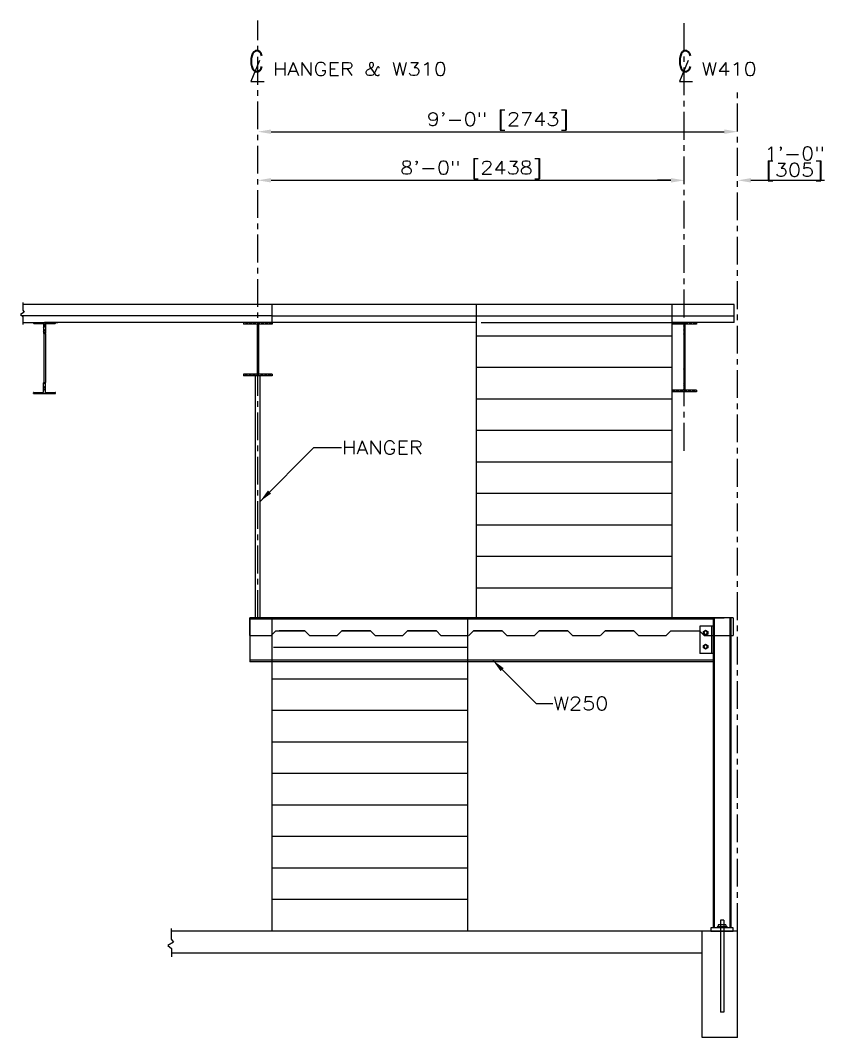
# Model space of a CAD drawing. Header units: inches. Extents: x -229 to 9761, y -1201 to 3580.
# Drawn here: x -229.3 to -48.2, y 399 to 628 of the extents above; entities that cross this region are included whole.
import ezdxf

# ---------------------------------------------------------------- set-up
doc = ezdxf.new("R2010")
doc.units = ezdxf.units.IN
doc.header["$MEASUREMENT"] = 0
doc.linetypes.add('CENTER', pattern=[2, 1.25, -0.25, 0.25, -0.25])
doc.layers.get('DEFPOINTS').update_dxf_attribs({"linetype": 'CONTINUOUS'})
for name, color, linetype in [('Arch_Section_Truss', 45, 'CONTINUOUS'), ('C-241-1', 241, 'CONTINUOUS'), ('CENTER', 1, 'CENTER'), ('LAYER131A', 131, 'CONTINUOUS'), ('Section_Hanger', 150, 'CONTINUOUS'), ('Struc_Section_BP', 135, 'CONTINUOUS'), ('Struc_Section_Conc', 71, 'CONTINUOUS'), ('Struc_Section_Dim', 5, 'CONTINUOUS'), ('Struc_Section_MachineBolt', 133, 'CONTINUOUS'), ('Struc_Section_Stair', 131, 'CONTINUOUS'), ('Struc_Section_Steel', 11, 'CONTINUOUS'), ('Structural_SteelBeam', 22, 'CONTINUOUS'), ('TEXT', 4, 'CONTINUOUS')]:
    doc.layers.add(name, color=color, linetype=linetype)
doc.styles.add('ROMANS', font='ROMANS.SHX', dxfattribs={"width": 0.8})
doc.styles.add('ROMANS-115', font='romans.shx', dxfattribs={"width": 1.15})
doc.dimstyles.new('48-ROMANS-115', dxfattribs={"dimtxt": 3, "dimasz": 3, "dimexe": 3, "dimexo": 3, "dimgap": 0.0625, "dimtad": 1, "dimdec": 4, "dimzin": 1, "dimdsep": 46, "dimlunit": 4, "dimtxsty": 'ROMANS-115', "dimcen": 0.0625, "dimclrd": 256, "dimclre": 256, "dimclrt": 256, "dimadec": 0, "dimazin": 0, "dimtfac": 1, "dimtdec": 4, "dimtofl": 0, "dimtmove": 0, "dimatfit": 0, "dimfxl": 1, "dimfrac": 2, "dimtolj": 1, "dimtzin": 0, "dimarcsym": 0})
doc.dimstyles.new('48-ROMANS-115-BPV', dxfattribs={"dimtxt": 3, "dimasz": 3, "dimexe": 3, "dimexo": 3, "dimgap": 0.0625, "dimtad": 1, "dimdec": 4, "dimzin": 1, "dimdsep": 46, "dimlunit": 4, "dimtxsty": 'ROMANS-115', "dimcen": 0.0625, "dimclrd": 256, "dimclre": 256, "dimclrt": 256, "dimadec": 0, "dimazin": 0, "dimtfac": 1, "dimtdec": 4, "dimtofl": 0, "dimtmove": 0, "dimatfit": 0, "dimfxl": 1, "dimfrac": 2, "dimtolj": 1, "dimtzin": 0, "dimarcsym": 0})
pattern_1 = [(45, (0, 0), (-0.44194174, 0.44194174), []), (45, (0, 0.3125), (-0.44194174, 0.44194174), [])]

# ---------------------------------------------------------------- blocks, each defined once
blk = doc.blocks.new('*D25')
at = {"layer": 'DEFPOINTS', "color": 0, "ltscale": 2}
for p in [(-67.83, 602.95), (-175.83, 601.54), (-67.83, 601.54)]:
    blk.add_point(p, dxfattribs=at)
at = {"layer": 'Struc_Section_Dim', "lineweight": -2, "ltscale": 2}
blk.add_line((-172.83, 602.95), (-70.83, 602.95), dxfattribs=at)
at = {"layer": 'Struc_Section_Dim', "ltscale": 2}
for points in [[(-172.83, 603.45), (-172.83, 602.45), (-175.83, 602.95)], [(-70.83, 603.45), (-70.83, 602.45), (-67.83, 602.95)]]:
    blk.add_solid(points, dxfattribs=at)
at = {"layer": 'Struc_Section_Dim', "ltscale": 2, "insert": (-121.83, 605.29), "char_height": 3, "attachment_point": 5, "style": 'ROMANS-115'}
blk.add_mtext('\\A1;9\'-0" [2743]', dxfattribs=at)
blk = doc.blocks.new('*D26')
at = {"layer": 'DEFPOINTS', "color": 0, "ltscale": 2}
for p in [(-175.83, 592.31), (-79.83, 592.31), (-79.83, 592)]:
    blk.add_point(p, dxfattribs=at)
at = {"layer": 'Struc_Section_Dim', "lineweight": -2, "ltscale": 2}
blk.add_line((-172.83, 592), (-82.83, 592), dxfattribs=at)
at = {"layer": 'Struc_Section_Dim', "ltscale": 2}
for points in [[(-172.83, 592.5), (-172.83, 591.5), (-175.83, 592)], [(-82.83, 592.5), (-82.83, 591.5), (-79.83, 592)]]:
    blk.add_solid(points, dxfattribs=at)
at = {"layer": 'Struc_Section_Dim', "ltscale": 2, "insert": (-127.83, 594.35), "char_height": 3, "attachment_point": 5, "style": 'ROMANS-115'}
blk.add_mtext('\\A1;8\'-0" [2438]', dxfattribs=at)
blk = doc.blocks.new('*D27')
at = {"layer": 'DEFPOINTS', "color": 0, "ltscale": 2}
for p in [(-79.83, 592), (-67.83, 592), (-67.83, 592)]:
    blk.add_point(p, dxfattribs=at)
at = {"layer": 'Struc_Section_Dim', "lineweight": -2, "ltscale": 2}
for p, q in [((-82.83, 592), (-85.83, 592)), ((-64.83, 592), (-48.24, 592))]:
    blk.add_line(p, q, dxfattribs=at)
at = {"layer": 'Struc_Section_Dim', "ltscale": 2}
for points in [[(-82.83, 592.5), (-82.83, 591.5), (-79.83, 592)], [(-64.83, 592.5), (-64.83, 591.5), (-67.83, 592)]]:
    blk.add_solid(points, dxfattribs=at)
at = {"layer": 'Struc_Section_Dim', "ltscale": 2, "char_height": 3, "attachment_point": 5, "style": 'ROMANS-115'}
for s, insert in [('\\A1;1\'-0"', (-55.03, 598.05)), ('\\A1;[305]', (-55.03, 593.85))]:
    blk.add_mtext(s, dxfattribs=dict(at, insert=insert))
blk = doc.blocks.new('CLMARK')
at = {"layer": 'TEXT'}
for p, q in [((1.52, 4.57), (-3.55, -7.61)), ((-3.55, -7.61), (4.06, -7.61))]:
    blk.add_line(p, q, dxfattribs=at)
at = {"layer": 'TEXT', "style": 'ROMANS', "width": 0.8}
blk.add_text('C', height=12, dxfattribs=at).set_placement((-4.59, -1.9))
blk = doc.blocks.new('outstandingconn1')
at = {"layer": 'Struc_Section_MachineBolt', "ltscale": 2}
for points in [[(1.2, 4.36), (1.69, 4.08), (2.18, 4.36), (2.18, 4.92), (1.69, 5.2), (1.2, 4.92)], [(1.2, 1.22), (1.69, 0.94), (2.18, 1.22), (2.18, 1.78), (1.69, 2.06), (1.2, 1.78)]]:
    blk.add_lwpolyline(points, close=True, dxfattribs=at)
for centre in [(1.69, 4.64), (1.69, 1.5)]:
    blk.add_circle(centre, 0.375, dxfattribs=at)
at = {"layer": 'Struc_Section_Steel', "color": 131, "ltscale": 2}
for p, q in [((0, 6.14), (3, 6.14)), ((0, 6.14), (0, 0)), ((0.38, 6.14), (0.38, 0)), ((3, 6.14), (3, 0)), ((0, 0), (3, 0))]:
    blk.add_line(p, q, dxfattribs=at)

msp = doc.modelspace()

# ---------------------------------------------------------------- hatches: boundary and pattern name
at = {"layer": 'Arch_Section_Truss'}
h = msp.add_hatch(dxfattribs=at)
h.set_pattern_fill('STEEL', color=256, scale=8, style=0)
h.set_pattern_definition([(45, (-6155.5788, -342.3224), (-0.70710678, 0.70710678), []), (45, (-6155.5788, -341.8224), (-0.70710678, 0.70710678), [])])
h.paths.add_polyline_path([(-224.082373, 557.652184, 0.4142135624), (-223.957373, 557.527184), (-223.707373, 557.527184, 0.4142135624), (-223.582373, 557.652184), (-223.582373, 559.777184), (-221.457373, 559.777184, 0.4142135624), (-221.332373, 559.902184), (-221.332373, 560.027184), (-226.332373, 560.027184), (-226.332373, 559.902184, 0.4142135624), (-226.207373, 559.777184), (-224.082373, 559.777184)])
h.paths.add_polyline_path([(-224.082373, 544.277184), (-226.207373, 544.277184, 0.4142135624), (-226.332373, 544.152184), (-226.332373, 544.027184), (-221.332373, 544.027184), (-221.332373, 544.152184, 0.4142135624), (-221.457373, 544.277184), (-223.582373, 544.277184), (-223.582373, 546.402184, 0.4142135624), (-223.707373, 546.527184), (-223.957373, 546.527184, 0.4142135624), (-224.082373, 546.402184)])
at = {"layer": 'Structural_SteelBeam'}
h = msp.add_hatch(dxfattribs=at)
h.set_pattern_fill('STEEL', color=256, scale=5, style=0)
h.set_pattern_definition(pattern_1)
h.paths.add_polyline_path([(-175.832373, 560.027184), (-179.082373, 560.027184), (-179.082373, 559.652184), (-175.957373, 559.652184), (-175.957373, 548.402184), (-179.082373, 548.402184), (-179.082373, 548.027184), (-175.832373, 548.027184)])
h.paths.add_polyline_path([(-172.582373, 560.027184), (-175.832373, 560.027184), (-175.832373, 548.027184), (-172.582373, 548.027184), (-172.582373, 548.402184), (-175.707373, 548.402184), (-175.707373, 559.652184), (-172.582373, 559.652184)])
h = msp.add_hatch(dxfattribs=at)
h.set_pattern_fill('STEEL', color=256, scale=5, style=0)
h.set_pattern_definition(pattern_1)
h.paths.add_polyline_path([(-77.082373, 560.027184), (-79.582373, 560.027184), (-79.582373, 559.652184), (-77.082373, 559.652184)])
h.paths.add_polyline_path([(-79.832373, 560.027184), (-82.582373, 560.027184), (-82.582373, 559.652184), (-79.957373, 559.652184), (-79.957373, 556.937184), (-79.832373, 556.937184)])
h.paths.add_polyline_path([(-79.707373, 556.937184), (-79.832373, 556.937184), (-79.832373, 549.847184), (-79.707373, 549.847184)])
h.paths.add_polyline_path([(-79.832373, 549.847184), (-79.957373, 549.847184), (-79.957373, 544.777184), (-82.582373, 544.777184), (-82.582373, 544.402184), (-79.832373, 544.402184)])
h.paths.add_polyline_path([(-79.707373, 549.847184), (-79.832373, 549.847184), (-79.832373, 544.402184), (-79.582373, 544.402184), (-79.582373, 544.777184), (-79.707373, 544.777184)])
h.paths.add_polyline_path([(-77.082373, 544.777184), (-79.582373, 544.777184), (-79.582373, 544.402184), (-77.082373, 544.402184)])

# ---------------------------------------------------------------- linework, layer by layer
at = {"layer": 'Arch_Section_Truss'}
for p, q in [((-226.332373, 560.027184), (-221.332373, 560.027184)), ((-226.332373, 560.027184), (-226.332373, 559.902184)), ((-226.207373, 559.777184), (-224.082373, 559.777184)), ((-224.082373, 559.777184), (-224.082373, 557.652184)), ((-223.582373, 559.777184), (-221.457373, 559.777184)), ((-223.582373, 559.777184), (-223.582373, 557.652184)), ((-221.332373, 560.027184), (-221.332373, 559.902184)), ((-224.019873, 557.543931), (-224.019873, 546.510437)), ((-224.019873, 557.543931), (-224.019873, 556.402184)), ((-223.957373, 557.527184), (-223.707373, 557.527184)), ((-223.644873, 557.543931), (-223.644873, 546.510437)), ((-223.644873, 557.543931), (-223.644873, 556.402184)), ((-224.082373, 544.277184), (-224.082373, 546.402184)), ((-223.957373, 546.527184), (-223.707373, 546.527184)), ((-223.582373, 544.277184), (-223.582373, 546.402184)), ((-226.332373, 544.027184), (-226.332373, 544.152184)), ((-226.332373, 544.027184), (-221.332373, 544.027184)), ((-226.207373, 544.277184), (-224.082373, 544.277184)), ((-223.582373, 544.277184), (-221.457373, 544.277184)), ((-221.332373, 544.027184), (-221.332373, 544.152184))]:
    msp.add_line(p, q, dxfattribs=at)
for centre, start, end in [((-226.207373, 559.902184), 180, 270), ((-221.457373, 559.902184), 270, 0), ((-223.957373, 557.652184), 180, 270), ((-223.707373, 557.652184), 270, 0), ((-223.957373, 546.402184), 90, 180), ((-223.707373, 546.402184), 0, 90), ((-226.207373, 544.152184), 90, 180), ((-221.457373, 544.152184), 0, 90)]:
    msp.add_arc(centre, 0.125, start, end, dxfattribs=at)
at = {"layer": 'C-241-1'}
for p, q in [((-70.211445, 423.962751), (-72.4533, 423.962751)), ((-72.4533, 423.962751), (-72.4533, 423.777184)), ((-70.211445, 423.777184), (-72.4533, 423.777184)), ((-70.461445, 424.457596), (-72.2033, 424.457596)), ((-72.2033, 424.457596), (-72.2033, 423.962751)), ((-71.708455, 425.498833), (-71.708455, 424.457596)), ((-70.95629, 425.498833), (-71.708455, 425.498833)), ((-70.95629, 425.498833), (-70.95629, 424.457596)), ((-70.461445, 424.457596), (-70.461445, 423.962751)), ((-70.211445, 423.962751), (-70.211445, 423.777184))]:
    msp.add_line(p, q, dxfattribs=at)
at = {"layer": 'C-241-1', "ltscale": 2}
for p, q in [((-71.708455, 424.457596), (-71.708455, 404.777184)), ((-70.95629, 424.457596), (-70.95629, 404.777184)), ((-70.95629, 404.777184), (-71.708455, 404.777184))]:
    msp.add_line(p, q, dxfattribs=at)
at = {"layer": 'CENTER', "ltscale": 5}
for p, q in [((-175.832373, 493.527184), (-175.832373, 628.009391)), ((-79.832373, 531.146719), (-79.832373, 628.009391)), ((-67.832373, 423.027184), (-67.832373, 612.801337))]:
    msp.add_line(p, q, dxfattribs=at)
at = {"layer": 'LAYER131A'}
for p, q in [((-74.832373, 493.527184), (-70.832373, 493.527184)), ((-73.332373, 493.527184), (-73.332373, 423.777184)), ((-69.332373, 493.527184), (-69.332373, 423.777184))]:
    msp.add_line(p, q, dxfattribs=at)
at = {"layer": 'Section_Hanger', "ltscale": 2}
for p, q in [((-176.332373, 493.527184), (-176.332373, 548.027184)), ((-175.332373, 493.527184), (-175.332373, 548.027184))]:
    msp.add_line(p, q, dxfattribs=at)
at = {"layer": 'Struc_Section_BP', "ltscale": 2}
msp.add_lwpolyline([(-73.832373, 423.027184), (-68.832373, 423.027184), (-68.832373, 423.777184), (-73.832373, 423.777184)], close=True, dxfattribs=at)
at = {"layer": 'Struc_Section_Conc', "ltscale": 2}
for p, q in [((-172.582373, 564.027184), (-228.747375, 564.027184)), ((-68.582373, 564.027184), (-172.582373, 564.027184)), ((-172.582373, 560.027184), (-172.582373, 564.027184)), ((-68.582373, 560.027184), (-68.582373, 564.027184)), ((-228.685332, 560.027184), (-220.848082, 560.027184)), ((-172.582373, 560.027184), (-223.865237, 560.027184)), ((-126.582373, 560.027184), (-172.582373, 560.027184)), ((-68.582373, 560.027184), (-79.582373, 560.027184)), ((-68.832373, 493.527184), (-177.642373, 493.527184)), ((-177.642373, 489.527184), (-177.642373, 493.527184)), ((-68.832373, 493.527184), (-68.832373, 489.527184)), ((-172.785271, 489.527184), (-171.739926, 490.572529)), ((-171.739926, 490.572529), (-165.265508, 490.572529)), ((-165.265508, 490.572529), (-170.989926, 490.572529)), ((-164.220164, 489.527184), (-165.265508, 490.572529)), ((-157.972771, 489.527184), (-156.927426, 490.572529)), ((-156.927426, 490.572529), (-150.453008, 490.572529)), ((-150.453008, 490.572529), (-156.927426, 490.572529)), ((-156.927426, 490.572529), (-150.453008, 490.572529)), ((-149.407664, 489.527184), (-150.453008, 490.572529)), ((-143.160271, 489.527184), (-142.114926, 490.572529)), ((-135.640508, 490.572529), (-142.114926, 490.572529)), ((-142.114926, 490.572529), (-135.640508, 490.572529)), ((-142.114926, 490.572529), (-135.640508, 490.572529)), ((-134.595164, 489.527184), (-135.640508, 490.572529)), ((-128.347771, 489.527184), (-127.302426, 490.572529)), ((-127.302426, 490.572529), (-120.828008, 490.572529)), ((-120.828008, 490.572529), (-127.302426, 490.572529)), ((-127.302426, 490.572529), (-120.828008, 490.572529)), ((-119.782664, 489.527184), (-120.828008, 490.572529)), ((-113.535271, 489.527184), (-112.489926, 490.572529)), ((-106.015508, 490.572529), (-112.489926, 490.572529)), ((-112.489926, 490.572529), (-106.015508, 490.572529)), ((-112.489926, 490.572529), (-106.015508, 490.572529)), ((-104.970164, 489.527184), (-106.015508, 490.572529)), ((-98.722771, 489.527184), (-97.677426, 490.572529)), ((-97.677426, 490.572529), (-91.203008, 490.572529)), ((-91.203008, 490.572529), (-97.677426, 490.572529)), ((-97.677426, 490.572529), (-91.203008, 490.572529)), ((-90.157664, 489.527184), (-91.203008, 490.572529)), ((-83.910271, 489.527184), (-82.864926, 490.572529)), ((-82.864926, 490.572529), (-76.390508, 490.572529)), ((-75.345164, 489.527184), (-76.390508, 490.572529)), ((-177.642373, 489.527184), (-172.815217, 489.527184)), ((-164.220164, 489.527184), (-158.002717, 489.527184)), ((-149.407664, 489.527184), (-143.190217, 489.527184)), ((-134.595164, 489.527184), (-128.377717, 489.527184)), ((-119.782664, 489.527184), (-113.565217, 489.527184)), ((-104.970164, 489.527184), (-98.752717, 489.527184)), ((-90.157664, 489.527184), (-83.940217, 489.527184)), ((-75.345164, 489.527184), (-68.832373, 489.527184))]:
    msp.add_line(p, q, dxfattribs=at)
at = {"layer": 'Struc_Section_Conc', "ltscale": 20}
for p, q in [((-172.582373, 561.527184), (-228.915247, 561.527184)), ((-172.582373, 561.527184), (-68.582373, 561.527184)), ((-125.557373, 560.027184), (-79.582373, 560.027184)), ((-128.582373, 486.837184), (-172.332373, 486.837184))]:
    msp.add_line(p, q, dxfattribs=at)
at = {"layer": 'Struc_Section_Dim', "ltscale": 2}
for p, q in [((-228.747375, 564.520711), (-228.747375, 562.739003)), ((-228.441425, 562.322247), (-229.27901, 561.826433)), ((-229.27901, 561.826433), (-228.685332, 561.338045)), ((-228.747375, 562.739003), (-228.441425, 562.322247)), ((-228.685332, 561.338045), (-228.685332, 559.578021)), ((-195.306957, 423.602497), (-195.306957, 421.193121)), ((-67.832373, 423.027184), (-195.306957, 423.027184)), ((-75.832373, 399.027184), (-75.832373, 423.027184)), ((-67.832373, 399.027184), (-67.832373, 423.027184)), ((-194.833875, 420.548703), (-196.090252, 419.804983)), ((-196.090252, 419.804983), (-195.244914, 419.109567)), ((-195.306957, 421.193121), (-194.833875, 420.548703)), ((-195.244914, 419.109567), (-195.244914, 417.234789)), ((-75.832373, 418.027184), (-195.244914, 418.027184)), ((-67.832373, 399.027184), (-75.832373, 399.027184))]:
    msp.add_line(p, q, dxfattribs=at)
at = {"layer": 'Struc_Section_Stair', "ltscale": 5}
for p, q in [((-126.582373, 493.527184), (-126.582373, 564.027184)), ((-82.582373, 493.527184), (-82.582373, 564.027184)), ((-82.582373, 556.937184), (-126.582373, 556.937184)), ((-82.582373, 549.847184), (-126.582373, 549.847184)), ((-82.582373, 542.757184), (-126.582373, 542.757184)), ((-82.582373, 535.667184), (-126.582373, 535.667184)), ((-82.582373, 528.577184), (-126.582373, 528.577184)), ((-82.582373, 521.487184), (-126.582373, 521.487184)), ((-82.582373, 514.397184), (-126.582373, 514.397184)), ((-82.582373, 507.307184), (-126.582373, 507.307184)), ((-82.582373, 500.217184), (-126.582373, 500.217184)), ((-172.582373, 423.027184), (-172.582373, 493.527184)), ((-128.582373, 423.027184), (-128.582373, 493.527184)), ((-128.582373, 479.747184), (-172.582373, 479.747184)), ((-128.582373, 472.657184), (-172.582373, 472.657184)), ((-128.582373, 465.567184), (-172.582373, 465.567184)), ((-128.582373, 458.477184), (-172.582373, 458.477184)), ((-128.582373, 451.387184), (-172.582373, 451.387184)), ((-128.582373, 444.297184), (-172.582373, 444.297184)), ((-128.582373, 437.207184), (-172.582373, 437.207184)), ((-128.582373, 430.117184), (-172.582373, 430.117184))]:
    msp.add_line(p, q, dxfattribs=at)
at = {"layer": 'Struc_Section_Steel', "ltscale": 2}
for p, q in [((-177.642373, 493.527184), (-177.642373, 483.652184)), ((-73.332373, 493.527184), (-73.332373, 483.652184))]:
    msp.add_line(p, q, dxfattribs=at)
at = {"layer": 'Struc_Section_Steel', "ltscale": 20}
msp.add_line((-73.332373, 493.214684), (-177.642373, 493.214684), dxfattribs=at)
at = {"layer": 'Struc_Section_Steel'}
for p, q in [((-74.832373, 493.527184), (-173.832373, 493.527184)), ((-73.332373, 483.964684), (-177.642373, 483.964684)), ((-73.332373, 483.652184), (-177.642373, 483.652184))]:
    msp.add_line(p, q, dxfattribs=at)
at = {"layer": 'Struc_Section_Steel', "ltscale": 4}
for p, q in [((-73.082373, 493.527184), (-73.082373, 423.777184)), ((-69.582373, 493.527184), (-69.582373, 423.777184))]:
    msp.add_line(p, q, dxfattribs=at)
at = {"layer": 'Structural_SteelBeam'}
for p, q in [((-172.582373, 560.027184), (-179.082373, 560.027184)), ((-179.082373, 560.027184), (-179.082373, 559.652184)), ((-175.957373, 559.652184), (-179.082373, 559.652184)), ((-175.957373, 559.652184), (-175.957373, 548.402184)), ((-175.707373, 559.652184), (-175.707373, 548.402184)), ((-172.582373, 559.652184), (-175.707373, 559.652184)), ((-172.582373, 560.027184), (-172.582373, 559.652184)), ((-77.082373, 560.027184), (-82.582373, 560.027184)), ((-82.582373, 560.027184), (-82.582373, 559.652184)), ((-79.957373, 559.652184), (-82.582373, 559.652184)), ((-79.957373, 559.652184), (-79.957373, 544.777184)), ((-79.707373, 559.652184), (-79.707373, 544.777184)), ((-77.082373, 559.652184), (-79.707373, 559.652184)), ((-77.082373, 560.027184), (-77.082373, 559.652184)), ((-175.957373, 548.402184), (-179.082373, 548.402184)), ((-179.082373, 548.402184), (-179.082373, 548.027184)), ((-172.582373, 548.027184), (-179.082373, 548.027184)), ((-172.582373, 548.402184), (-175.707373, 548.402184)), ((-172.582373, 548.402184), (-172.582373, 548.027184)), ((-79.957373, 544.777184), (-82.582373, 544.777184)), ((-82.582373, 544.777184), (-82.582373, 544.402184)), ((-77.082373, 544.402184), (-82.582373, 544.402184)), ((-77.082373, 544.777184), (-79.707373, 544.777184)), ((-77.082373, 544.777184), (-77.082373, 544.402184))]:
    msp.add_line(p, q, dxfattribs=at)

# ---------------------------------------------------------------- block references
at = {"layer": 'Struc_Section_Dim', "ltscale": 2, "xscale": 0.390625, "yscale": 0.390625, "zscale": 0.390625}
for p in [(-176.017416, 617.214411), (-79.540092, 617.214411)]:
    msp.add_blockref('CLMARK', p, dxfattribs=at)
at = {"layer": 'Struc_Section_Dim', "xscale": -1}
msp.add_blockref('outstandingconn1', (-73.332373, 485.519684), dxfattribs=at)

# ---------------------------------------------------------------- texts
at = {"layer": 'Struc_Section_Dim', "ltscale": 2, "style": 'ROMANS-115', "width": 1.15}
for s, p in [('HANGER & W310', (-172.441534, 615.558277)), ('W410', (-75.964211, 615.558277))]:
    msp.add_text(s, height=3, dxfattribs=at).set_placement(p)
at = {"layer": 'Struc_Section_Dim', "ltscale": 2, "char_height": 3, "attachment_point": 1, "style": 'ROMANS-115'}
for s, insert in [('\\A1;HANGER', (-156.891719, 533.334299)), ('W250', (-109.324574, 475.732984))]:
    msp.add_mtext(s, dxfattribs=dict(at, insert=insert))

# ---------------------------------------------------------------- dimensions: what is measured, and where the dimension line sits
at = {"layer": 'Struc_Section_Dim', "ltscale": 2}
for base, p1, p2, dimstyle, override, picture, middle in [((-67.832373, 602.945084), (-175.832373, 601.543657), (-67.832373, 601.543657), '48-ROMANS-115', {"dimse1": 1, "dimse2": 1}, '*D25', (-121.832373, 605.293298)), ((-67.832373, 592.003545), (-79.832373, 592.003545), (-67.832373, 592.003545), '48-ROMANS-115-BPV', {"dimpost": '\\X', "dimse1": 1, "dimse2": 1}, '*D27', (-55.034158, 596.199974)), ((-79.832373, 592.003545), (-175.832373, 592.311903), (-79.832373, 592.311903), '48-ROMANS-115', {"dimse1": 1, "dimse2": 1}, '*D26', (-127.832373, 594.35176))]:
    dim = msp.add_linear_dim(base=base, p1=p1, p2=p2, dimstyle=dimstyle, override=override, dxfattribs=at)
    dim.commit()
    dim.dimension.update_dxf_attribs({"geometry": picture, "text_midpoint": middle})

# ---------------------------------------------------------------- leaders
at = {"layer": 'Struc_Section_Dim', "ltscale": 2, "annotation_type": 0, "has_hookline": 1, "hookline_direction": 0}
for points, override, text_width in [([(-175.332373, 519.712805), (-163.210879, 531.834299), (-156.954219, 531.834299)], {"dimgap": 0.0625, "dimtad": 0, "dimse2": 1}, 19.057143), ([(-122.935694, 483.964684), (-113.203993, 474.232984), (-109.387074, 474.232984)], {"dimgap": 0.0625, "dimtad": 0, "dimse1": 1, "dimse2": 1}, 12.978571)]:
    msp.add_leader(points, dimstyle='48-ROMANS-115-BPV', override=override, dxfattribs=dict(at, text_width=text_width))

doc.saveas('drawing.dxf')
